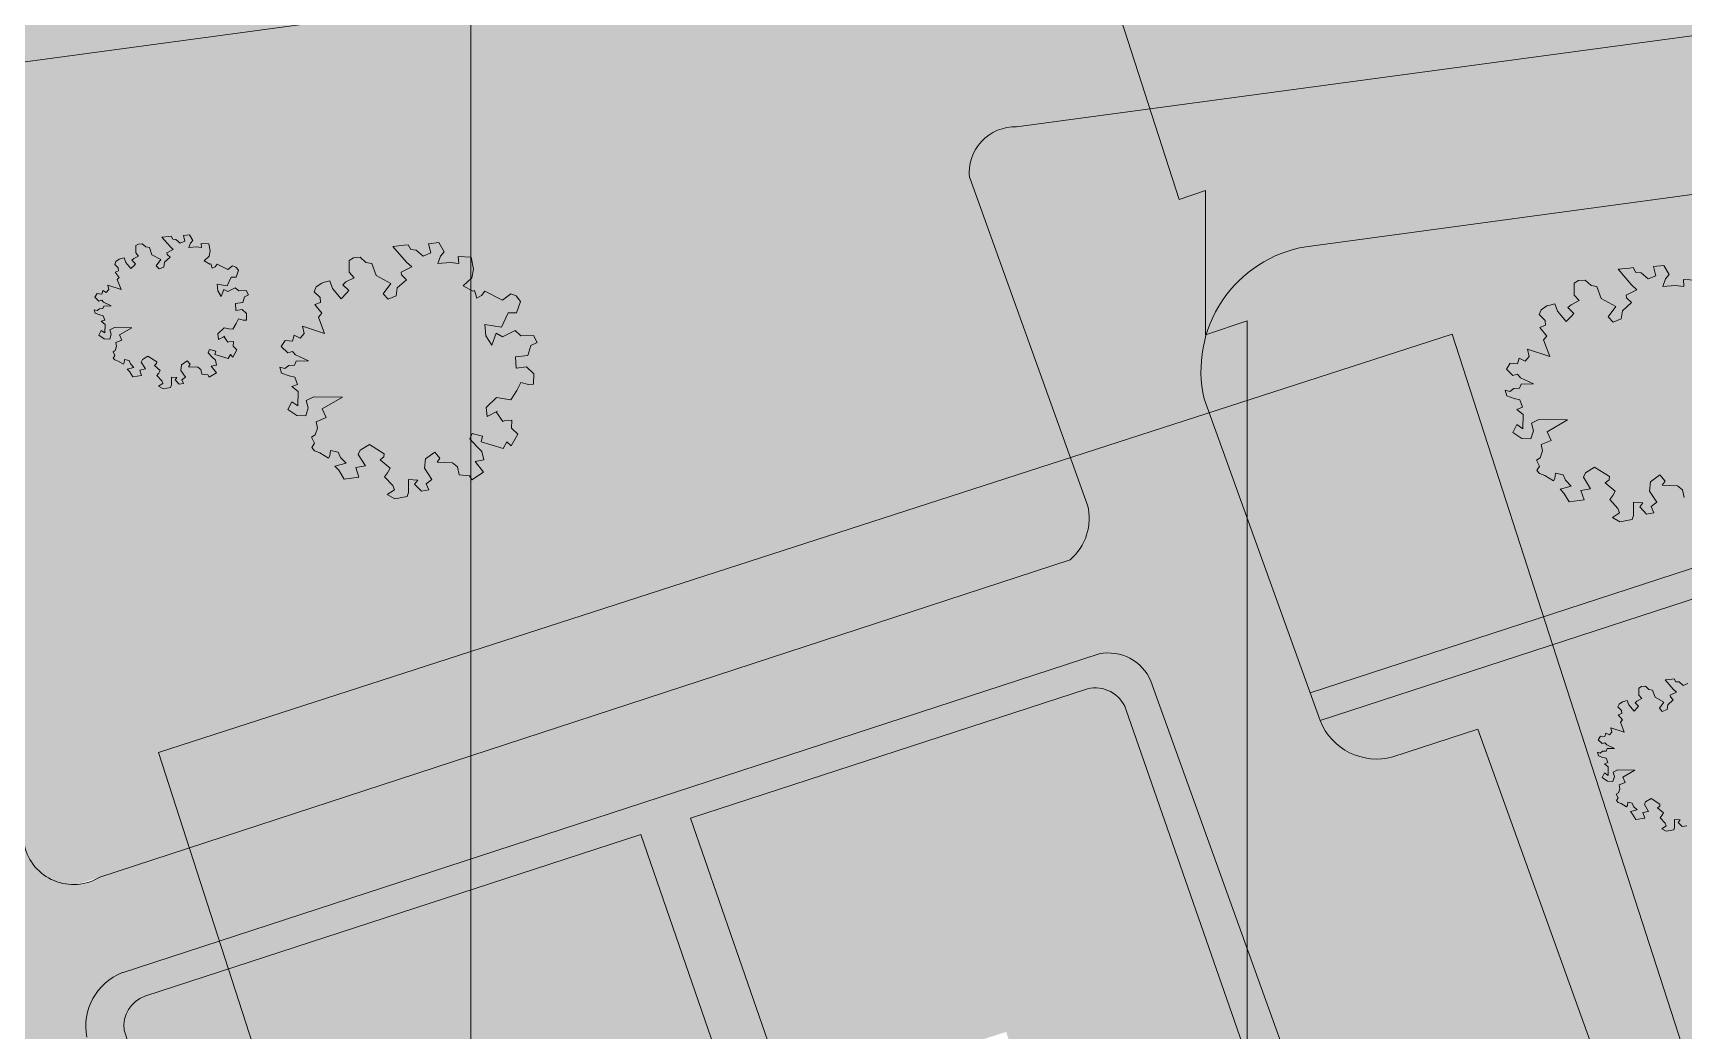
# Model space of a CAD drawing. Header units: millimetres. Extents: x 145836 to 266027, y 108786 to 206069.
# Drawn here: x 158322 to 164393, y 136117 to 139788 of the extents above; entities that cross this region are included whole.
import ezdxf

# ---------------------------------------------------------------- set-up
doc = ezdxf.new("R2010")
doc.units = ezdxf.units.MM
doc.layers.get('0').update_dxf_attribs({"color": 250})

msp = doc.modelspace()

# ---------------------------------------------------------------- hatches: boundary and pattern name
at = {"lineweight": 20}
h = msp.add_hatch(color=254, dxfattribs=at)
h.paths.add_polyline_path([(166931.1, 143323.9), (165591.1, 143140.4, -0.426777), (165305.4, 143332.3), (165225.8, 143947.7), (164631.7, 143870.6, -0.392832), (164896.2, 143672.9), (164943.4, 143308.2, -0.433966), (164737.1, 143029.6), (162176.7, 142697.4), (162176.7, 141752.3), (166692.5, 142339, -0.169222), (166931.1, 142306.7)])
h.paths.add_polyline_path([(166931.1, 140849.1), (166931.1, 141319, -0.06854), (166840.7, 141307.3), (162176.7, 140691), (162176.7, 140293.8), (162203.5, 140210.6)])
h.paths.add_polyline_path([(166931.1, 139532), (166931.1, 140115.9), (162429.1, 139508.6), (162536.4, 139175), (162633.9, 139208.2), (162633.9, 138677.5), (162636.5, 138678.4, -0.285443), (163002.8, 139002.1)])
h.paths.add_polyline_path([(162176.7, 142697.4), (158376.8, 142204.4, -0.336821), (158104.6, 142412.3), (158041.3, 142766, -0.372042), (158199.3, 143036), (157401.4, 142932.5, -0.386929), (157642.8, 142730), (157702.8, 142341.7, -0.418231), (157478.6, 142087.8), (156748.8, 141993.1), (156748.8, 141047), (162176.7, 141752.3)])
at = {"lineweight": 13}
h = msp.add_hatch(color=5, dxfattribs=at)
h.set_gradient(color1=(194, 223, 180), color2=(197, 224, 184), centered=1, one_color=1, tint=0.8)
h.paths.add_polyline_path([(166933.1, 141319.5, 0.354307), (167176.9, 141662.2), (167124.4, 142051.3, 0.374648), (166744.4, 142345.8), (155955.9, 140944, 0.443182), (155615.1, 140398), (158688.2, 131156, 0.375268), (159051, 130969.7), (159363, 131071.5, 0.375129), (159546.4, 131410.3), (156950.9, 139366.8, -0.572776), (157409.8, 140061), (160112.5, 140418.2), (160203.1, 140607.8), (161900.9, 141151.9), (162054.3, 140674.8)])
h.paths.add_polyline_path([(167102.2, 140139, 0.742749), (167005.1, 140859.1), (162203.5, 140210.6), (162429.1, 139508.6)])
h.paths.add_polyline_path([(157735.8, 139607.3, 0.43561), (157497.5, 139229.6), (158300.3, 136768.6, 0.322783), (158485.3, 136656.7), (158896.6, 136791.2), (158783.1, 137142.1), (159932.4, 137513.8), (159932.4, 139903.9)], flags=17)
h = msp.add_hatch(color=252, dxfattribs=at)
h.paths.add_polyline_path([(161900.9, 141151.9), (160203.1, 140607.8), (160112.5, 140418.2), (162054.3, 140674.8)])
h.paths.add_polyline_path([(162054.3, 140674.8), (160112.5, 140418.2), (159932.4, 140041.1), (159932.4, 139903.9), (162203.5, 140210.6)])
h.paths.add_polyline_path([(162203.5, 140210.6), (159932.4, 139903.9), (159932.4, 137513.8), (162136.7, 138226.9), (161766.5, 139255.1, -0.463333), (161939.3, 139442.5), (162429.1, 139508.6)])
h.paths.add_polyline_path([(162633.9, 139208.2), (162536.4, 139175), (162429.1, 139508.6), (161939.3, 139442.5, 0.463333), (161766.5, 139255.1), (162136.7, 138226.9), (162646.9, 138391.9), (162628.6, 138442.6, -0.124516), (162633.9, 138669.6)])
h.paths.add_polyline_path([(162787.3, 138729.7), (162636.5, 138678.4, 0.129518), (162628.6, 138442.6), (162646.9, 138391.9), (162787.3, 138437.3)])
h.paths.add_polyline_path([(162200, 138051.2), (162136.7, 138226.9), (159932.4, 137513.8), (159932.4, 137130), (162135.6, 137850.5, 0.286235)])
at = {"lineweight": 20}
h = msp.add_hatch(color=254, dxfattribs=at)
h.paths.add_polyline_path([(159932.4, 140041.1), (160112.5, 140418.2), (157233.8, 140037.7, 0.293439), (156904.7, 139633.5), (157930.3, 139633.5), (159932.4, 139903.9)])
h.paths.add_polyline_path([(159007.4, 136448.7), (158896.6, 136791.2), (158567.4, 136683.6, -0.512429), (158290.3, 136799.3), (157497.5, 139229.6, -0.466932), (157767.2, 139611.5), (157930.3, 139633.5), (156904.7, 139633.5, 0.071899), (156908.9, 139495.6), (158704.9, 133990.2), (159206.6, 133990.2), (158520.2, 136094.4, -0.36162), (158649.6, 136331.9)])
h = msp.add_hatch(color=256, dxfattribs=at)
h.set_gradient(color1=(194, 223, 180), color2=(197, 224, 184), centered=1, one_color=1, tint=0.8)
h.paths.add_polyline_path([(163540.4, 138680.9), (163876.9, 137640.8), (168111.9, 139022.3), (168586.2, 138580.3), (168722.6, 138716.8), (168565.4, 138854.1), (169124.2, 139494.4), (169764, 138935.4), (169205.2, 138295.1), (168763.7, 138680.9), (168626, 138543.2), (168038.6, 137888.3), (169430.7, 136591.1, 0.050246), (169464.5, 136620.6), (169470.8, 136627.6, 0.38277), (169464.5, 136926.9), (169225.4, 137152.2), (171272.5, 139434.4), (171272.5, 140117.7), (163002.8, 139002.1, 0.285443), (162636.5, 138678.4), (162787.3, 138729.7), (162787.3, 138437.3)])
h = msp.add_hatch(color=254, dxfattribs=at)
h.paths.add_polyline_path([(171272.5, 137755.7), (171272.5, 139434.4), (169225.4, 137152.2), (169464.5, 136926.9, -0.394827), (169464.5, 136620.6), (169149.9, 136269.9), (169582.5, 135862.3, -0.029779), (169613.4, 135906)])
h.paths.add_polyline_path([(163635.3, 137227.7), (163323.1, 137125.8, -0.38277), (163054.9, 137258.8), (162787.3, 138001.9), (162787.3, 136420.3), (163662.4, 133990.2), (164801.1, 133990.2)])
h.paths.add_polyline_path([(166528.4, 133990.2), (166389.3, 133990.2), (165568.1, 133074.7), (165807.2, 132849.4, -0.394827), (165807.2, 132543.1), (165600.4, 132312.6), (165809.8, 131665.4), (166528.4, 132466.6)])
at = {"lineweight": 20, "true_color": 0xfff1c7}
h = msp.add_hatch(color=254, dxfattribs=at)
h.paths.add_polyline_path([(168038.6, 137888.3), (168626, 138543.2), (168111.9, 139022.3), (163876.9, 137640.8), (163910.2, 137537.8), (164514.4, 137734.9), (165089.4, 136138.1), (166468.8, 136138.1), (167159.8, 136908.6), (167445.4, 136642.5), (167573.6, 136707.7), (167250, 137009.2), (167948.4, 137787.8), (169344.3, 136486.6), (169434.7, 136587.4)])
h.paths.add_polyline_path([(166544.2, 136618.5, -0.191587), (166007.7, 136425), (165533.8, 136425, -0.232235), (165217, 136573.2), (164914.5, 137413.2, -0.459959), (165069.7, 137761), (167979.3, 138710.2, -0.666423), (168227.1, 138494.7)], flags=16)
h.paths.add_polyline_path([(166575.9, 137452.5), (166204.2, 137329.9), (166356.4, 136869.5), (165549.5, 136603.3), (165282.8, 137410.2), (166089.7, 137676.4), (166190.2, 137372.3), (166538.6, 137487.3)], flags=0)
at = {"lineweight": 20}
h = msp.add_hatch(color=256, dxfattribs=at)
h.set_gradient(color1=(194, 223, 180), color2=(197, 224, 184), centered=1, one_color=1, tint=0.8)
h.paths.add_polyline_path([(163540.4, 138680.9), (162787.3, 138437.3), (162787.3, 138001.9), (163018.2, 137360.7), (163876.9, 137640.8)])
at = {"lineweight": 13}
h = msp.add_hatch(color=252, dxfattribs=at)
h.paths.add_polyline_path([(162787.3, 138001.9), (162646.9, 138391.9), (162136.7, 138226.9), (162200, 138051.2, -0.286235), (162135.6, 137850.5), (159932.4, 137130), (159932.4, 136750.4), (162243.2, 137504.2, -0.357663), (162432.9, 137404.4), (162787.3, 136420.3)])
h.paths.add_polyline_path([(162787.3, 138437.3), (162646.9, 138391.9), (162787.3, 138001.9)])
h.paths.add_polyline_path([(160740.2, 136900.1), (162199.8, 137376.2, -0.393064), (162343.2, 137295.7), (162787.3, 136018.3), (162787.3, 136420.3), (162432.9, 137404.4, 0.357663), (162243.2, 137504.2), (159932.4, 136750.4), (159932.4, 136636.5), (160557.6, 136840.5), (160888.4, 135880.3), (161072.9, 135939.4)])
h.paths.add_polyline_path([(160557.6, 136840.5), (159932.4, 136636.5), (159932.4, 135003.4), (160203.1, 135570.1), (160916.5, 135798.7), (160888.4, 135880.3)])
h.paths.add_polyline_path([(161072.9, 135939.4), (160888.4, 135880.3), (160916.5, 135798.7), (161101.2, 135857.9)], flags=17)
h.paths.add_polyline_path([(162341.3, 137301.2, 0.379317), (162199.8, 137376.2), (160740.2, 136900.1), (161072.9, 135939.4), (161073.1, 135939.5), (161101.2, 135857.9), (161900.9, 136114.1), (162237.3, 135064.2), (162324.5, 135092.1), (162787.3, 135240.4), (162787.3, 136018.3)])
at = {"lineweight": 20}
h = msp.add_hatch(color=256, dxfattribs=at)
h.set_gradient(color1=(194, 223, 180), color2=(197, 224, 184), centered=1, one_color=1, tint=0.8)
h.paths.add_polyline_path([(166396.5, 136138.1), (165373.6, 136138.1), (165536.8, 135685), (166089.7, 135867.3), (166106.9, 135815.3)], flags=17)
h.paths.add_polyline_path([(165549.5, 134794.2), (165282.8, 135601.2), (165485, 135667.9), (165315.6, 136138.1), (165089.4, 136138.1), (164514.4, 137734.9), (163910.2, 137537.8), (165600.4, 132312.6), (165813.4, 132550.1, 0.38277), (165807.2, 132849.4), (165568.1, 133074.7), (166528.4, 134145.3), (166528.4, 135199.1), (166996.3, 136273.1), (167251.5, 136032.6), (167251.5, 136543.9), (167445.4, 136642.5), (167159.8, 136908.6), (166126.4, 135756.4), (166356.4, 135060.4)])
at = {"lineweight": 20, "true_color": 0xfff1c7}
msp.add_hatch(color=254, dxfattribs=at).paths.add_polyline_path([(163910.2, 137537.8), (163876.9, 137640.8), (163018.2, 137360.7), (163054.9, 137258.8)])
at = {"lineweight": 20}
h = msp.add_hatch(color=256, dxfattribs=at)
h.set_gradient(color1=(194, 223, 180), color2=(197, 224, 184), centered=1, one_color=1, tint=0.8)
h.paths.add_polyline_path([(163910.2, 137537.8), (163054.9, 137258.8, 0.38277), (163323.1, 137125.8), (163635.3, 137227.7), (164874.1, 133787.7), (164564, 133656.6, 0.35404), (164444, 133401.4), (164883.3, 132181.2, 0.532278), (165397.2, 132086.1), (165600.4, 132312.6)])
at = {"lineweight": 13}
h = msp.add_hatch(color=5, dxfattribs=at)
h.set_gradient(color1=(194, 223, 180), color2=(197, 224, 184), centered=1, one_color=1, tint=0.8)
h.paths.add_polyline_path([(158783.1, 137142.1), (158896.6, 136791.2), (159932.4, 137130), (159932.4, 137513.8)])
at = {"lineweight": 20}
msp.add_hatch(color=254, dxfattribs=at).paths.add_polyline_path([(158896.6, 136791.2), (159007.4, 136448.7), (159932.4, 136750.4), (159932.4, 137130)])
at = {"lineweight": 20, "true_color": 0xfff1c7}
h = msp.add_hatch(color=254, dxfattribs=at)
h.paths.add_polyline_path([(162787.3, 136420.3), (162787.3, 136018.3), (163030.6, 135318.4), (162787.3, 135240.4), (162787.3, 134849.7), (163152.8, 134966.8), (165383.2, 128766.8), (165526.6, 128813.2)])
h.paths.add_polyline_path([(159716.6, 134256.4), (159308.6, 134125.7), (158657, 136120.7, -0.369789), (158741.9, 136248.2), (159040.7, 136345.7), (159007.4, 136448.7), (158649.6, 136331.9, 0.36162), (158520.2, 136094.4), (159482.8, 133143.6, 0.300185), (159676.9, 132996.8), (159424, 133771.9), (159830.7, 133903.5)])
h.paths.add_polyline_path([(159932.4, 136636.5), (159932.4, 136750.4), (159007.4, 136448.7), (159040.7, 136345.7)])
at = {"lineweight": 13}
h = msp.add_hatch(color=5, dxfattribs=at)
h.set_gradient(color1=(194, 223, 180), color2=(197, 224, 184), centered=1, one_color=1, tint=0.8)
h.paths.add_polyline_path([(159716.6, 134256.4), (160062.8, 134367.4), (160062.2, 134369.4), (160062.8, 134369.6), (160062.8, 134596.4), (159932.4, 135003.4), (159932.4, 136636.5), (159040.7, 136345.7)])
h.paths.add_polyline_path([(159308.6, 134125.7), (159716.6, 134256.4), (159040.7, 136345.7), (158732.9, 136245.2, 0.347053), (158657, 136120.7)])

# ---------------------------------------------------------------- linework, layer by layer
at = {"color": 252, "lineweight": 20}
msp.add_line((161900.9, 141151.9), (162536.4, 139175), dxfattribs=at)
at = {"lineweight": 20}
for p, q in [((157767.2, 139611.5), (167005.1, 140859.1)), ((163002.8, 139002.1), (172341, 140261.8)), ((161939.3, 139442.5), (167102.2, 140139)), ((161766.5, 139255.1), (162200, 138051.2)), ((168111.9, 139022.3), (163018.2, 137360.7)), ((158783.1, 137142.1), (163540.4, 138680.9)), ((163540.4, 138680.9), (166618.2, 129166.3)), ((162628.6, 138442.6), (163054.9, 137258.8)), ((158567.4, 136683.6), (162135.6, 137850.5)), ((164514.4, 137734.9), (163054.9, 137258.8)), ((162243.2, 137504.2), (158649.6, 136331.9)), ((162432.9, 137404.4), (165903.8, 127765.9)), ((162199.8, 137376.2), (160740.2, 136900.1)), ((162341.3, 137301.2), (163030.6, 135318.4)), ((163635.3, 137227.7), (163323.1, 137125.8)), ((163635.3, 137227.7), (164874.1, 133787.7)), ((158783.1, 137142.1), (161860.9, 127627.5)), ((160740.2, 136900.1), (161101.2, 135857.9)), ((160557.6, 136840.5), (158732.9, 136245.2)), ((160557.6, 136840.5), (160916.5, 135798.7)), ((158657, 136120.7), (159308.6, 134125.7))]:
    msp.add_line(p, q, dxfattribs=at)
at = {"color": 252, "lineweight": 9}
for p, q in [((159932.4, 135003.4), (159932.4, 140041.1)), ((162633.9, 138677.5), (162633.9, 139208.2)), ((162787.3, 133692), (162787.3, 138729.7))]:
    msp.add_line(p, q, dxfattribs=at)
at = {"color": 252, "lineweight": 13}
for p, q in [((162536.4, 139175), (162633.9, 139208.2)), ((162633.9, 138677.5), (162787.3, 138729.7))]:
    msp.add_line(p, q, dxfattribs=at)
at = {"lineweight": 13}
for p, q in [((158821.2, 139039.2), (158796.2, 139036.8)), ((158829.6, 139040.3), (158821.2, 139039.2)), ((158835.5, 139029.6), (158829.6, 139040.3)), ((158897.5, 139045.1), (158874.9, 139042.7)), ((158874.9, 139042.7), (158879.6, 139022.5)), ((158909.4, 139024.9), (158897.5, 139045.1)), ((158709.2, 139011.8), (158699.7, 139005.8)), ((158699.7, 139005.8), (158699.7, 138979.6)), ((158699.7, 138979.6), (158710.4, 138967.7)), ((158723.5, 139013), (158709.2, 139011.8)), ((158736.6, 139001.1), (158723.5, 139013)), ((158749.7, 138998.7), (158736.6, 139001.1)), ((158759.3, 138972.5), (158749.7, 138998.7)), ((158796.2, 139036.8), (158826, 139002.2)), ((158837.9, 138991.5), (158814.1, 138979.6)), ((158814.1, 138979.6), (158815.3, 138973.7)), ((158826, 139002.2), (158837.9, 138991.5)), ((158847.4, 139028.4), (158835.5, 139029.6)), ((158862.9, 139015.3), (158847.4, 139028.4)), ((158879.6, 139022.5), (158862.9, 139015.3)), ((158895.1, 138998.7), (158901.1, 139015.3)), ((158922.5, 139001.1), (158895.1, 138998.7)), ((158901.1, 139015.3), (158909.4, 139024.9)), ((158941.6, 138998.7), (158922.5, 139001.1)), ((158969, 139013), (158940.4, 139014.2)), ((158940.4, 139014.2), (158941.6, 138998.7)), ((158973.8, 138986.8), (158969, 139013)), ((158970.2, 138967.7), (158973.8, 138986.8)), ((159687.3, 139007.2), (159645.6, 139003.2)), ((159645.6, 139003.2), (159695.3, 138945.7)), ((159701.2, 139009.2), (159687.3, 139007.2)), ((159711.2, 138991.3), (159701.2, 139009.2)), ((159731, 138989.3), (159711.2, 138991.3)), ((159756.9, 138967.5), (159731, 138989.3)), ((159784.7, 138979.4), (159756.9, 138967.5)), ((159814.5, 139017.1), (159776.7, 139013.1)), ((159776.7, 139013.1), (159784.7, 138979.4)), ((159834.3, 138983.4), (159814.5, 139017.1)), ((159820.4, 138967.5), (159834.3, 138983.4)), ((158627, 138947.5), (158622.2, 138936.8)), ((158622.2, 138936.8), (158635.3, 138923.7)), ((158638.9, 138955.8), (158627, 138947.5)), ((158635.3, 138923.7), (158636.5, 138913)), ((158642.5, 138957), (158638.9, 138955.8)), ((158656.8, 138960.6), (158642.5, 138957)), ((158662.7, 138943.9), (158656.8, 138960.6)), ((158681.8, 138921.3), (158662.7, 138943.9)), ((158693.7, 138933.2), (158681.8, 138921.3)), ((158692.5, 138958.2), (158685.4, 138952.2)), ((158685.4, 138952.2), (158698.5, 138939.1)), ((158710.4, 138967.7), (158692.5, 138958.2)), ((158698.5, 138939.1), (158693.7, 138933.2)), ((158791.4, 138954.6), (158759.3, 138972.5)), ((158774.8, 138932), (158791.4, 138954.6)), ((158785.5, 138920.1), (158774.8, 138932)), ((158803.4, 138927.2), (158785.5, 138920.1)), ((158805.7, 138945.1), (158803.4, 138927.2)), ((158826, 138963), (158805.7, 138945.1)), ((158815.3, 138973.7), (158826, 138963)), ((158951.1, 138949.9), (158970.2, 138967.7)), ((158972.6, 138938), (158951.1, 138949.9)), ((158976.1, 138939.1), (158972.6, 138938)), ((158980.9, 138922.5), (158976.1, 138939.1)), ((158991.6, 138928.4), (158980.9, 138922.5)), ((158998.8, 138938), (158991.6, 138928.4)), ((159038.1, 138917.7), (158998.8, 138938)), ((159056, 138932), (159038.1, 138917.7)), ((159067.9, 138927.2), (159056, 138932)), ((159077.4, 138915.3), (159067.9, 138927.2)), ((159500.7, 138961.5), (159484.8, 138951.6)), ((159484.8, 138951.6), (159484.8, 138908)), ((159524.5, 138963.5), (159500.7, 138961.5)), ((159546.3, 138943.7), (159524.5, 138963.5)), ((159568.2, 138939.7), (159546.3, 138943.7)), ((159584.1, 138896.1), (159568.2, 138939.7)), ((159715.1, 138927.8), (159675.4, 138908)), ((159695.3, 138945.7), (159715.1, 138927.8)), ((159810.5, 138939.7), (159820.4, 138967.5)), ((159856.2, 138943.7), (159810.5, 138939.7)), ((159887.9, 138939.7), (159856.2, 138943.7)), ((159933.6, 138963.5), (159886, 138965.5)), ((159886, 138965.5), (159887.9, 138939.7)), ((159941.6, 138919.9), (159933.6, 138963.5)), ((159935.6, 138888.1), (159941.6, 138919.9)), ((164192.5, 138923.2), (164150.8, 138919.2)), ((164150.8, 138919.2), (164200.5, 138861.6)), ((164206.4, 138925.1), (164192.5, 138923.2)), ((164216.4, 138907.3), (164206.4, 138925.1)), ((164319.6, 138933.1), (164281.9, 138929.1)), ((164281.9, 138929.1), (164289.9, 138895.4)), ((164339.5, 138899.3), (164319.6, 138933.1)), ((158645.5, 138844.2), (158596.8, 138860.5)), ((158596.8, 138860.5), (158600.5, 138844.3)), ((158636.5, 138913), (158623.4, 138908.2)), ((158623.4, 138908.2), (158638.9, 138889.1)), ((158638.9, 138889.1), (158631.8, 138880.8)), ((158631.8, 138880.8), (158645.5, 138844.2)), ((159001.2, 138839.1), (158998.8, 138864.1)), ((158998.8, 138864.1), (159035.7, 138858.2)), ((159035.7, 138858.2), (159050, 138890.3)), ((159050, 138890.3), (159069.1, 138890.3)), ((159069.1, 138890.3), (159077.4, 138915.3)), ((159383.5, 138868.3), (159363.6, 138854.4)), ((159389.4, 138870.3), (159383.5, 138868.3)), ((159413.3, 138876.2), (159389.4, 138870.3)), ((159423.2, 138848.4), (159413.3, 138876.2)), ((159472.8, 138872.2), (159460.9, 138862.3)), ((159460.9, 138862.3), (159482.8, 138840.5)), ((159502.6, 138888.1), (159472.8, 138872.2)), ((159484.8, 138908), (159502.6, 138888.1)), ((159637.7, 138866.3), (159584.1, 138896.1)), ((159609.9, 138828.6), (159637.7, 138866.3)), ((159695.3, 138880.2), (159661.5, 138850.4)), ((159675.4, 138908), (159677.4, 138898)), ((159677.4, 138898), (159695.3, 138880.2)), ((159903.8, 138858.4), (159935.6, 138888.1)), ((159939.6, 138838.5), (159903.8, 138858.4)), ((164005.8, 138877.5), (163990, 138867.6)), ((163990, 138867.6), (163990, 138823.9)), ((164029.7, 138879.5), (164005.8, 138877.5)), ((164051.5, 138859.7), (164029.7, 138879.5)), ((164073.4, 138855.7), (164051.5, 138859.7)), ((164089.3, 138812), (164073.4, 138855.7)), ((164200.5, 138861.6), (164220.3, 138843.8)), ((164236.2, 138905.3), (164216.4, 138907.3)), ((164262, 138883.5), (164236.2, 138905.3)), ((164289.9, 138895.4), (164262, 138883.5)), ((164315.7, 138855.7), (164325.6, 138883.5)), ((164361.4, 138859.7), (164315.7, 138855.7)), ((164325.6, 138883.5), (164339.5, 138899.3)), ((164393.1, 138855.7), (164361.4, 138859.7)), ((164438.8, 138879.5), (164391.1, 138881.5)), ((164391.1, 138881.5), (164393.1, 138855.7)), ((158558, 138829.4), (158549.8, 138816)), ((158549.8, 138816), (158564, 138801.9)), ((158574.4, 138827.9), (158558, 138829.4)), ((158564, 138801.9), (158574.4, 138804.9)), ((158578.1, 138840.6), (158574.4, 138827.9)), ((158574.4, 138804.9), (158581.1, 138797.4)), ((158591.5, 138833.9), (158578.1, 138840.6)), ((158581.1, 138797.4), (158609.5, 138784.1)), ((158600.5, 138844.3), (158591.5, 138833.9)), ((159014.3, 138818.9), (159001.2, 138839.1)), ((159023.8, 138845.1), (159014.3, 138818.9)), ((159038.1, 138836.8), (159023.8, 138845.1)), ((159065.5, 138851), (159038.1, 138836.8)), ((159078.6, 138839.1), (159065.5, 138851)), ((159066.7, 138792.7), (159094.1, 138796.3)), ((159106, 138840.3), (159078.6, 138839.1)), ((159094.1, 138796.3), (159100.1, 138817.7)), ((159100.1, 138817.7), (159114.4, 138824.9)), ((159114.4, 138824.9), (159106, 138840.3)), ((159363.6, 138854.4), (159355.7, 138836.5)), ((159355.7, 138836.5), (159377.5, 138814.7)), ((159379.5, 138796.8), (159357.7, 138788.9)), ((159377.5, 138814.7), (159379.5, 138796.8)), ((159455, 138810.7), (159423.2, 138848.4)), ((159474.8, 138830.6), (159455, 138810.7)), ((159482.8, 138840.5), (159474.8, 138830.6)), ((159627.8, 138808.7), (159609.9, 138828.6)), ((159657.6, 138820.7), (159627.8, 138808.7)), ((159661.5, 138850.4), (159657.6, 138820.7)), ((159945.5, 138840.5), (159939.6, 138838.5)), ((159953.5, 138812.7), (159945.5, 138840.5)), ((159971.4, 138822.6), (159953.5, 138812.7)), ((159983.3, 138838.5), (159971.4, 138822.6)), ((160048.8, 138804.8), (159983.3, 138838.5)), ((160078.6, 138828.6), (160048.8, 138804.8)), ((160098.5, 138820.7), (160078.6, 138828.6)), ((160114.4, 138800.8), (160098.5, 138820.7)), ((160100.5, 138759.1), (160114.4, 138800.8)), ((164007.8, 138804.1), (163978, 138788.2)), ((163990, 138823.9), (164007.8, 138804.1)), ((164142.9, 138782.3), (164089.3, 138812)), ((164200.5, 138796.2), (164166.7, 138766.4)), ((164220.3, 138843.8), (164180.6, 138823.9)), ((164180.6, 138823.9), (164182.6, 138814)), ((164182.6, 138814), (164200.5, 138796.2)), ((158557.3, 138766.9), (158546.8, 138769.9)), ((158546.8, 138769.9), (158550.6, 138757.2)), ((158550.6, 138757.2), (158567, 138751.3)), ((158566.2, 138773.6), (158557.3, 138766.9)), ((158578.9, 138774.4), (158566.2, 138773.6)), ((158567, 138751.3), (158579.6, 138748.3)), ((158582.6, 138783.3), (158578.9, 138774.4)), ((158579.6, 138748.3), (158585.6, 138731.9)), ((158609.5, 138784.1), (158582.6, 138783.3)), ((159067.9, 138767.7), (159066.7, 138792.7)), ((159090.5, 138771.3), (159067.9, 138767.7)), ((159069.2, 138719), (159078.1, 138736.1)), ((159078.1, 138736.1), (159095.2, 138731.7)), ((159107.2, 138755.8), (159090.5, 138771.3)), ((159106.4, 138732.4), (159107.2, 138755.8)), ((159357.7, 138788.9), (159383.5, 138757.2)), ((159383.5, 138757.2), (159371.6, 138743.3)), ((159371.6, 138743.3), (159394.4, 138682.3)), ((160044.8, 138705.6), (160068.7, 138759.1)), ((160068.7, 138759.1), (160100.5, 138759.1)), ((163868.8, 138770.4), (163860.9, 138752.5)), ((163860.9, 138752.5), (163882.7, 138730.7)), ((163888.7, 138784.3), (163868.8, 138770.4)), ((163894.6, 138786.2), (163888.7, 138784.3)), ((163918.5, 138792.2), (163894.6, 138786.2)), ((163928.4, 138764.4), (163918.5, 138792.2)), ((163960.2, 138726.7), (163928.4, 138764.4)), ((163980, 138746.6), (163960.2, 138726.7)), ((163978, 138788.2), (163966.1, 138778.3)), ((163966.1, 138778.3), (163988, 138756.5)), ((163988, 138756.5), (163980, 138746.6)), ((164115.1, 138744.6), (164142.9, 138782.3)), ((164133, 138724.7), (164115.1, 138744.6)), ((164162.7, 138736.6), (164133, 138724.7)), ((164166.7, 138766.4), (164162.7, 138736.6)), ((158572.9, 138693.8), (158564, 138676.6)), ((158564, 138676.6), (158584.1, 138663.3)), ((158585.6, 138731.9), (158572.9, 138727.5)), ((158572.9, 138727.5), (158587.1, 138716.3)), ((158586.3, 138684.8), (158572.9, 138693.8)), ((158587.1, 138716.3), (158586.3, 138684.8)), ((158604.2, 138662.5), (158609.4, 138680.4)), ((158604.9, 138696.7), (158621.3, 138704.9)), ((158609.4, 138680.4), (158604.9, 138696.7)), ((158621.3, 138704.9), (158684.8, 138704.1)), ((158684.8, 138704.1), (158640, 138678.1)), ((158640, 138678.1), (158648.9, 138658.8)), ((159002.1, 138681.1), (159024.5, 138703.4)), ((159004.4, 138661), (159002.1, 138681.1)), ((159024.5, 138703.4), (159042.4, 138700.4)), ((159042.4, 138700.4), (159056.5, 138698.2)), ((159056.5, 138698.2), (159069.2, 138719)), ((159095.2, 138731.7), (159106.4, 138732.4)), ((159282.2, 138676.2), (159276, 138655.1)), ((159304.5, 138665.1), (159282.2, 138676.2)), ((159319.4, 138682.4), (159304.5, 138665.1)), ((159394.4, 138682.3), (159313.3, 138709.4)), ((159313.3, 138709.4), (159319.4, 138682.4)), ((159987.2, 138673.8), (159983.3, 138715.5)), ((159983.3, 138715.5), (160044.8, 138705.6)), ((160009.1, 138640.1), (159987.2, 138673.8)), ((160025, 138683.7), (160009.1, 138640.1)), ((160048.8, 138669.9), (160025, 138683.7)), ((160094.5, 138693.7), (160048.8, 138669.9)), ((160116.3, 138673.8), (160094.5, 138693.7)), ((160162, 138675.8), (160116.3, 138673.8)), ((160175.9, 138650), (160162, 138675.8)), ((163884.7, 138712.8), (163862.8, 138704.9)), ((163862.8, 138704.9), (163888.7, 138673.1)), ((163882.7, 138730.7), (163884.7, 138712.8)), ((158584.1, 138663.3), (158604.2, 138662.5)), ((158624.3, 138620.8), (158616.1, 138615.6)), ((158616.1, 138615.6), (158622.8, 138602.2)), ((158629.5, 138635.7), (158624.3, 138620.8)), ((158648.9, 138658.8), (158626.5, 138649.9)), ((158626.5, 138649.9), (158629.5, 138635.7)), ((158965.6, 138611.9), (158970.9, 138623.8)), ((158970.9, 138623.8), (158993.9, 138617.8)), ((158993.9, 138617.8), (158991, 138605.2)), ((159026.7, 138672.9), (159004.4, 138661)), ((159023.7, 138671.4), (159026.7, 138672.9)), ((159038.6, 138650.6), (159023.7, 138671.4)), ((159041.6, 138652), (159038.6, 138650.6)), ((159058.7, 138653.5), (159041.6, 138652)), ((159057.2, 138596.2), (159071.4, 138622.3)), ((159058, 138635.7), (159058.7, 138653.5)), ((159071.4, 138622.3), (159058, 138635.7)), ((159248.7, 138657.6), (159235, 138635.3)), ((159235, 138635.3), (159258.6, 138611.7)), ((159276, 138655.1), (159248.7, 138657.6)), ((159258.6, 138611.7), (159276, 138616.7)), ((159276, 138616.7), (159287.1, 138604.3)), ((160142.2, 138602.4), (160152.1, 138638.1)), ((160152.1, 138638.1), (160175.9, 138650)), ((163899.6, 138598.3), (163818.5, 138625.4)), ((163818.5, 138625.4), (163824.6, 138598.4)), ((163888.7, 138673.1), (163876.7, 138659.3)), ((163876.7, 138659.3), (163899.6, 138598.3)), ((158622.8, 138602.2), (158616.9, 138592.6)), ((158616.9, 138592.6), (158622.8, 138585.9)), ((158622.8, 138585.9), (158634.7, 138581.4)), ((158634.7, 138581.4), (158654.1, 138569.5)), ((158654.1, 138569.5), (158657.1, 138574.7)), ((158657.1, 138574.7), (158658.6, 138586.6)), ((158658.6, 138586.6), (158675, 138582.9)), ((158692.8, 138558.3), (158668.3, 138551.6)), ((158675, 138582.9), (158680.2, 138571)), ((158680.2, 138571), (158692.8, 138558.3)), ((158714.5, 138548.5), (158735.4, 138552.3)), ((158719.7, 138577.6), (158724.2, 138587.2)), ((158735.4, 138552.3), (158719.7, 138577.6)), ((158724.2, 138587.2), (158744.3, 138599.9)), ((158744.3, 138599.9), (158777.1, 138579)), ((158776.3, 138572.3), (158768.1, 138565.6)), ((158768.1, 138565.6), (158789.7, 138547)), ((158777.1, 138579), (158776.3, 138572.3)), ((158865.7, 138547), (158867.9, 138567.9)), ((158867.9, 138567.9), (158888.8, 138582.8)), ((158888.8, 138582.8), (158899.9, 138569.4)), ((158899.9, 138569.4), (158894, 138560.4)), ((158894, 138560.4), (158927.5, 138558.9)), ((158927.5, 138558.9), (158938.7, 138550)), ((158981.3, 138595.5), (158965.6, 138611.9)), ((158977.6, 138562), (158996.9, 138565.7)), ((158996.2, 138538.2), (158977.6, 138562)), ((158992.5, 138584.3), (158981.3, 138595.5)), ((158991, 138605.2), (159039.4, 138591)), ((158996.9, 138565.7), (158992.5, 138584.3)), ((159039.4, 138591), (159047.6, 138605.2)), ((159047.6, 138605.2), (159057.2, 138596.2)), ((159247.4, 138553.5), (159230, 138558.4)), ((159230, 138558.4), (159236.2, 138537.3)), ((159262.3, 138564.6), (159247.4, 138553.5)), ((159283.4, 138565.9), (159262.3, 138564.6)), ((159289.6, 138580.7), (159283.4, 138565.9)), ((159287.1, 138604.3), (159334.5, 138582.2)), ((159334.5, 138582.2), (159289.6, 138580.7)), ((160096.5, 138596.4), (160142.2, 138602.4)), ((160098.5, 138554.8), (160096.5, 138596.4)), ((160136.2, 138560.7), (160098.5, 138554.8)), ((160164, 138534.9), (160136.2, 138560.7)), ((163753.8, 138573.6), (163740.2, 138551.3)), ((163781.2, 138571.1), (163753.8, 138573.6)), ((163787.4, 138592.2), (163781.2, 138571.1)), ((163809.7, 138581.1), (163787.4, 138592.2)), ((163824.6, 138598.4), (163809.7, 138581.1)), ((158668.3, 138551.6), (158676.4, 138542.7)), ((158676.4, 138542.7), (158688.4, 138523.2)), ((158688.4, 138523.2), (158721.2, 138527.7)), ((158721.2, 138527.7), (158714.5, 138548.5)), ((158784.5, 138537.4), (158777.8, 138528.4)), ((158777.8, 138528.4), (158795.7, 138509.1)), ((158799.4, 138499.4), (158783.8, 138489)), ((158789.7, 138547), (158784.5, 138537.4)), ((158795.7, 138509.1), (158799.4, 138499.4)), ((158827.7, 138484.5), (158830.7, 138493.5)), ((158830.7, 138493.5), (158830.7, 138522.5)), ((158830.7, 138522.5), (158850.8, 138521)), ((158850.8, 138521), (158844.1, 138512.1)), ((158844.1, 138512.1), (158859, 138496.4)), ((158859, 138496.4), (158875.4, 138499.4)), ((158882.1, 138522.5), (158865.7, 138547)), ((158869.4, 138512.8), (158882.1, 138522.5)), ((158875.4, 138499.4), (158869.4, 138512.8)), ((158938.7, 138550), (158942.4, 138532.9)), ((158942.4, 138532.9), (158964.7, 138530.7)), ((158964.7, 138530.7), (158970, 138521.7)), ((158970, 138521.7), (158996.2, 138538.2)), ((159236.2, 138537.3), (159263.6, 138527.4)), ((159263.6, 138527.4), (159284.7, 138522.4)), ((159294.6, 138495.2), (159273.5, 138487.7)), ((159284.7, 138522.4), (159294.6, 138495.2)), ((160100.6, 138473.6), (160115.5, 138502.1)), ((160115.5, 138502.1), (160144, 138494.7)), ((160144, 138494.7), (160162.6, 138495.9)), ((160162.6, 138495.9), (160164, 138534.9)), ((163740.2, 138551.3), (163763.8, 138527.7)), ((163763.8, 138527.7), (163781.2, 138532.7)), ((163781.2, 138532.7), (163792.3, 138520.3)), ((163794.8, 138496.7), (163788.6, 138481.8)), ((163792.3, 138520.3), (163839.7, 138498.2)), ((163839.7, 138498.2), (163794.8, 138496.7)), ((158783.8, 138489), (158800.1, 138479.3)), ((158800.1, 138479.3), (158827.7, 138484.5)), ((159273.5, 138431.5), (159258.6, 138403)), ((159273.5, 138487.7), (159297.1, 138469.1)), ((159295.8, 138416.6), (159273.5, 138431.5)), ((159297.1, 138469.1), (159295.8, 138416.6)), ((159326.9, 138436.5), (159354.2, 138450.1)), ((159334.3, 138409.2), (159326.9, 138436.5)), ((159354.2, 138450.1), (159459.9, 138448.7)), ((159459.9, 138448.7), (159385.2, 138405.5)), ((159988.9, 138410.4), (160026.1, 138447.6)), ((160026.1, 138447.6), (160055.9, 138442.6)), ((160055.9, 138442.6), (160079.5, 138438.9)), ((160079.5, 138438.9), (160100.6, 138473.6)), ((163752.6, 138469.4), (163735.2, 138474.4)), ((163735.2, 138474.4), (163741.4, 138453.3)), ((163741.4, 138453.3), (163768.7, 138443.4)), ((163767.5, 138480.6), (163752.6, 138469.4)), ((163788.6, 138481.8), (163767.5, 138480.6)), ((163768.7, 138443.4), (163789.8, 138438.4)), ((163789.8, 138438.4), (163799.8, 138411.2)), ((159258.6, 138403), (159292.1, 138380.7)), ((159292.1, 138380.7), (159325.6, 138379.4)), ((159325.6, 138379.4), (159334.3, 138409.2)), ((159400.1, 138373.2), (159362.9, 138358.4)), ((159385.2, 138405.5), (159400.1, 138373.2)), ((159992.6, 138376.9), (159988.9, 138410.4)), ((160029.8, 138396.7), (159992.6, 138376.9)), ((160024.8, 138394.2), (160029.8, 138396.7)), ((160049.7, 138359.5), (160024.8, 138394.2)), ((163799.8, 138411.2), (163778.7, 138403.7)), ((163778.7, 138403.7), (163802.3, 138385.1)), ((163802.3, 138385.1), (163801, 138332.6)), ((159359.1, 138310), (159345.5, 138301.3)), ((159367.8, 138334.8), (159359.1, 138310)), ((159362.9, 138358.4), (159367.8, 138334.8)), ((159928, 138295), (159936.7, 138314.9)), ((159936.7, 138314.9), (159975.2, 138304.9)), ((160054.6, 138362), (160049.7, 138359.5)), ((160083.2, 138364.5), (160054.6, 138362)), ((160080.7, 138269), (160104.3, 138312.4)), ((160081.9, 138334.7), (160083.2, 138364.5)), ((160104.3, 138312.4), (160081.9, 138334.7)), ((163778.7, 138347.5), (163763.8, 138319)), ((163763.8, 138319), (163797.3, 138296.7)), ((163801, 138332.6), (163778.7, 138347.5)), ((163830.8, 138295.4), (163839.5, 138325.2)), ((163832.1, 138352.5), (163859.4, 138366.1)), ((163839.5, 138325.2), (163832.1, 138352.5)), ((163859.4, 138366.1), (163965.1, 138364.7)), ((163965.1, 138364.7), (163890.4, 138321.5)), ((163890.4, 138321.5), (163905.3, 138289.2)), ((159345.5, 138301.3), (159356.7, 138279)), ((159356.7, 138279), (159346.7, 138262.9)), ((159346.7, 138262.9), (159356.7, 138251.7)), ((159356.7, 138251.7), (159376.5, 138244.3)), ((159413.8, 138233.1), (159416.2, 138252.9)), ((159416.2, 138252.9), (159443.6, 138246.7)), ((159518.1, 138237.8), (159525.6, 138254)), ((159525.6, 138254), (159559.1, 138275)), ((159559.1, 138275), (159613.7, 138240.3)), ((159954.1, 138267.7), (159928, 138295)), ((159972.7, 138249.1), (159954.1, 138267.7)), ((159975.2, 138304.9), (159970.2, 138283.9)), ((159970.2, 138283.9), (160050.9, 138260.3)), ((159980.2, 138218.1), (159972.7, 138249.1)), ((160050.9, 138260.3), (160064.6, 138283.9)), ((160064.6, 138283.9), (160080.7, 138269)), ((163797.3, 138296.7), (163830.8, 138295.4)), ((163873, 138250.8), (163864.3, 138226)), ((163905.3, 138289.2), (163868.1, 138274.3)), ((163868.1, 138274.3), (163873, 138250.8)), ((159376.5, 138244.3), (159408.8, 138224.4)), ((159408.8, 138224.4), (159413.8, 138233.1)), ((159473.4, 138205.8), (159432.4, 138194.7)), ((159432.4, 138194.7), (159446, 138179.8)), ((159443.6, 138246.7), (159452.2, 138226.9)), ((159452.2, 138226.9), (159473.4, 138205.8)), ((159509.5, 138189.5), (159544.2, 138195.7)), ((159520.6, 138154.7), (159509.5, 138189.5)), ((159544.2, 138195.7), (159518.1, 138237.8)), ((159612.5, 138229.2), (159598.8, 138218)), ((159598.8, 138218), (159634.8, 138187)), ((159613.7, 138240.3), (159612.5, 138229.2)), ((159761.4, 138187), (159765.2, 138221.7)), ((159765.2, 138221.7), (159799.9, 138246.5)), ((159799.9, 138246.5), (159818.5, 138224.2)), ((159818.5, 138224.2), (159808.6, 138209.3)), ((159808.6, 138209.3), (159864.5, 138206.8)), ((159864.5, 138206.8), (159883.1, 138192)), ((159883.1, 138192), (159889.3, 138163.4)), ((159947.9, 138211.9), (159980.2, 138218.1)), ((159978.9, 138172.2), (159947.9, 138211.9)), ((163864.3, 138226), (163850.7, 138217.3)), ((163850.7, 138217.3), (163861.9, 138195)), ((163861.9, 138195), (163851.9, 138178.8)), ((164030.8, 138169.9), (164064.3, 138191)), ((164064.3, 138191), (164118.9, 138156.3)), ((159446, 138179.8), (159466, 138147.3)), ((159466, 138147.3), (159520.6, 138154.7)), ((159626.1, 138170.9), (159615, 138156)), ((159615, 138156), (159644.8, 138123.7)), ((159634.8, 138187), (159626.1, 138170.9)), ((159703.1, 138097.7), (159703.1, 138146.1)), ((159703.1, 138146.1), (159736.6, 138143.6)), ((159736.6, 138143.6), (159725.4, 138128.7)), ((159725.4, 138128.7), (159750.3, 138102.7)), ((159788.8, 138146.1), (159761.4, 138187)), ((159767.6, 138129.9), (159788.8, 138146.1)), ((159777.6, 138107.6), (159767.6, 138129.9)), ((159889.3, 138163.4), (159926.5, 138159.7)), ((159926.5, 138159.7), (159935.2, 138144.8)), ((159935.2, 138144.8), (159978.9, 138172.2)), ((163851.9, 138178.8), (163861.9, 138167.7)), ((163861.9, 138167.7), (163881.7, 138160.2)), ((163881.7, 138160.2), (163914, 138140.4)), ((163914, 138140.4), (163919, 138149.1)), ((163919, 138149.1), (163921.4, 138168.9)), ((163921.4, 138168.9), (163948.7, 138162.7)), ((163948.7, 138162.7), (163957.4, 138142.9)), ((163957.4, 138142.9), (163978.5, 138121.8)), ((164023.3, 138153.8), (164030.8, 138169.9)), ((164049.4, 138111.7), (164023.3, 138153.8)), ((164117.7, 138145.1), (164104, 138134)), ((164104, 138134), (164140, 138103)), ((164118.9, 138156.3), (164117.7, 138145.1)), ((164266.6, 138103), (164270.4, 138137.7)), ((164270.4, 138137.7), (164305.1, 138162.5)), ((164305.1, 138162.5), (164323.7, 138140.2)), ((164323.7, 138140.2), (164313.8, 138125.3)), ((159651, 138107.6), (159624.9, 138090.3)), ((159624.9, 138090.3), (159652.2, 138074.1)), ((159644.8, 138123.7), (159651, 138107.6)), ((159652.2, 138074.1), (159698.1, 138082.8)), ((159698.1, 138082.8), (159703.1, 138097.7)), ((159750.3, 138102.7), (159777.6, 138107.6)), ((163978.5, 138121.8), (163937.6, 138110.6)), ((163937.6, 138110.6), (163951.2, 138095.8)), ((163951.2, 138095.8), (163971.2, 138063.3)), ((163971.2, 138063.3), (164025.8, 138070.7)), ((164014.6, 138105.5), (164049.4, 138111.7)), ((164025.8, 138070.7), (164014.6, 138105.5)), ((164131.3, 138086.9), (164120.2, 138072)), ((164120.2, 138072), (164149.9, 138039.7)), ((164140, 138103), (164131.3, 138086.9)), ((164293.9, 138062.1), (164266.6, 138103)), ((164313.8, 138125.3), (164369.7, 138122.8)), ((164369.7, 138122.8), (164388.3, 138107.9)), ((164388.3, 138107.9), (164394.5, 138079.4)), ((164156.2, 138023.6), (164130.1, 138006.2)), ((164130.1, 138006.2), (164157.4, 137990.1)), ((164149.9, 138039.7), (164156.2, 138023.6)), ((164203.3, 137998.8), (164208.3, 138013.7)), ((164208.3, 138013.7), (164208.3, 138062.1)), ((164208.3, 138062.1), (164241.8, 138059.6)), ((164241.8, 138059.6), (164230.6, 138044.7)), ((164230.6, 138044.7), (164255.5, 138018.6)), ((164255.5, 138018.6), (164282.8, 138023.6)), ((164272.8, 138045.9), (164293.9, 138062.1)), ((164282.8, 138023.6), (164272.8, 138045.9)), ((164157.4, 137990.1), (164203.3, 137998.8)), ((164349.2, 137411.7), (164324.2, 137409.3)), ((164324.2, 137409.3), (164354, 137374.8)), ((164357.6, 137412.9), (164349.2, 137411.7)), ((164363.5, 137402.2), (164357.6, 137412.9)), ((164375.4, 137401), (164363.5, 137402.2)), ((164390.9, 137387.9), (164375.4, 137401)), ((164238.4, 137340.2), (164220.5, 137330.7)), ((164237.2, 137384.3), (164227.7, 137378.3)), ((164227.7, 137378.3), (164227.7, 137352.2)), ((164227.7, 137352.2), (164238.4, 137340.2)), ((164251.5, 137385.5), (164237.2, 137384.3)), ((164264.6, 137373.6), (164251.5, 137385.5)), ((164277.7, 137371.2), (164264.6, 137373.6)), ((164287.3, 137345), (164277.7, 137371.2)), ((164319.4, 137327.2), (164287.3, 137345)), ((164365.9, 137364.1), (164342.1, 137352.2)), ((164342.1, 137352.2), (164343.3, 137346.2)), ((164343.3, 137346.2), (164354, 137335.5)), ((164354, 137374.8), (164365.9, 137364.1)), ((164407.6, 137395), (164390.9, 137387.9)), ((164155, 137320), (164150.2, 137309.3)), ((164150.2, 137309.3), (164163.3, 137296.2)), ((164164.5, 137285.5), (164151.4, 137280.7)), ((164151.4, 137280.7), (164166.9, 137261.7)), ((164166.9, 137328.3), (164155, 137320)), ((164163.3, 137296.2), (164164.5, 137285.5)), ((164170.5, 137329.5), (164166.9, 137328.3)), ((164184.8, 137333.1), (164170.5, 137329.5)), ((164190.7, 137316.4), (164184.8, 137333.1)), ((164209.8, 137293.8), (164190.7, 137316.4)), ((164221.7, 137305.7), (164209.8, 137293.8)), ((164220.5, 137330.7), (164213.4, 137324.8)), ((164213.4, 137324.8), (164226.5, 137311.7)), ((164226.5, 137311.7), (164221.7, 137305.7)), ((164302.8, 137304.5), (164319.4, 137327.2)), ((164313.5, 137292.6), (164302.8, 137304.5)), ((164331.4, 137299.8), (164313.5, 137292.6)), ((164333.7, 137317.6), (164331.4, 137299.8)), ((164354, 137335.5), (164333.7, 137317.6)), ((164128.5, 137216.8), (164119.5, 137206.4)), ((164173.5, 137216.8), (164124.8, 137233)), ((164124.8, 137233), (164128.5, 137216.8)), ((164166.9, 137261.7), (164159.8, 137253.3)), ((164159.8, 137253.3), (164173.5, 137216.8)), ((164086, 137202), (164077.8, 137188.6)), ((164077.8, 137188.6), (164092, 137174.4)), ((164102.4, 137200.5), (164086, 137202)), ((164092, 137174.4), (164102.4, 137177.4)), ((164106.1, 137213.1), (164102.4, 137200.5)), ((164102.4, 137177.4), (164109.1, 137170)), ((164119.5, 137206.4), (164106.1, 137213.1)), ((164110.6, 137155.8), (164106.9, 137146.9)), ((164109.1, 137170), (164137.5, 137156.7)), ((164137.5, 137156.7), (164110.6, 137155.8)), ((164085.3, 137139.4), (164074.8, 137142.4)), ((164074.8, 137142.4), (164078.6, 137129.8)), ((164078.6, 137129.8), (164095, 137123.8)), ((164094.2, 137146.1), (164085.3, 137139.4)), ((164106.9, 137146.9), (164094.2, 137146.1)), ((164095, 137123.8), (164107.6, 137120.8)), ((164113.6, 137104.5), (164100.9, 137100)), ((164100.9, 137100), (164115.1, 137088.8)), ((164107.6, 137120.8), (164113.6, 137104.5)), ((164100.9, 137066.3), (164092, 137049.2)), ((164092, 137049.2), (164112.1, 137035.8)), ((164114.3, 137057.4), (164100.9, 137066.3)), ((164112.1, 137035.8), (164132.2, 137035)), ((164115.1, 137088.8), (164114.3, 137057.4)), ((164132.2, 137035), (164137.4, 137052.9)), ((164133, 137069.3), (164149.3, 137077.5)), ((164137.4, 137052.9), (164133, 137069.3)), ((164149.3, 137077.5), (164212.8, 137076.6)), ((164212.8, 137076.6), (164168, 137050.7)), ((164168, 137050.7), (164176.9, 137031.3)), ((164152.3, 136993.4), (164144.1, 136988.2)), ((164144.1, 136988.2), (164150.8, 136974.8)), ((164150.8, 136974.8), (164144.9, 136965.1)), ((164157.5, 137008.3), (164152.3, 136993.4)), ((164176.9, 137031.3), (164154.5, 137022.4)), ((164154.5, 137022.4), (164157.5, 137008.3)), ((164144.9, 136965.1), (164150.8, 136958.4)), ((164150.8, 136958.4), (164162.7, 136953.9)), ((164162.7, 136953.9), (164182.1, 136942)), ((164182.1, 136942), (164185.1, 136947.2)), ((164185.1, 136947.2), (164186.6, 136959.1)), ((164186.6, 136959.1), (164203, 136955.4)), ((164220.8, 136930.9), (164196.3, 136924.2)), ((164196.3, 136924.2), (164204.4, 136915.2)), ((164203, 136955.4), (164208.2, 136943.5)), ((164204.4, 136915.2), (164216.4, 136895.8)), ((164208.2, 136943.5), (164220.8, 136930.9)), ((164242.5, 136921.1), (164263.4, 136924.8)), ((164249.2, 136900.2), (164242.5, 136921.1)), ((164247.7, 136950.1), (164252.2, 136959.8)), ((164263.4, 136924.8), (164247.7, 136950.1)), ((164252.2, 136959.8), (164272.3, 136972.4)), ((164272.3, 136972.4), (164305.1, 136951.6)), ((164304.3, 136944.9), (164296.1, 136938.2)), ((164296.1, 136938.2), (164317.7, 136919.6)), ((164305.1, 136951.6), (164304.3, 136944.9)), ((164317.7, 136919.6), (164312.5, 136909.9)), ((164216.4, 136895.8), (164249.2, 136900.2)), ((164312.5, 136909.9), (164305.8, 136901)), ((164305.8, 136901), (164323.7, 136881.6)), ((164327.4, 136872), (164311.8, 136861.5)), ((164311.8, 136861.5), (164328.1, 136851.9)), ((164323.7, 136881.6), (164327.4, 136872)), ((164328.1, 136851.9), (164355.7, 136857.1)), ((164355.7, 136857.1), (164358.7, 136866)), ((164358.7, 136866), (164358.7, 136895)), ((164358.7, 136895), (164378.8, 136893.5)), ((164378.8, 136893.5), (164372.1, 136884.6)), ((164372.1, 136884.6), (164387, 136869)), ((164387, 136869), (164403.4, 136872))]:
    msp.add_line(p, q, dxfattribs=at)
at = {"lineweight": 20}
for centre, radius, start, end in [((161932.3, 139275.6), 167.1, 87.60262, 187.04198), ((162006.8, 138002.5), 199.2, 310.28257, 14.17441), ((162277.2, 137338.7), 169, 22.8964, 101.61747), ((162228.2, 137258.8), 120.8, 20.53946, 103.62989), ((163263.1, 137341.8), 224.1, 201.73801, 285.51937), ((158470.4, 136841.1), 185, 193.06843, 301.59611), ((158727.7, 136135.4), 211.5, 111.66411, 191.18812), ((158773.8, 136134.9), 117.7, 110.37582, 186.9337)]:
    msp.add_arc(centre, radius, start, end, dxfattribs=at)
at = {"lineweight": 13}
msp.add_arc((163080.1, 138545.5), 463.1, 99.60623, 192.84937, dxfattribs=at)

doc.saveas('drawing.dxf')
